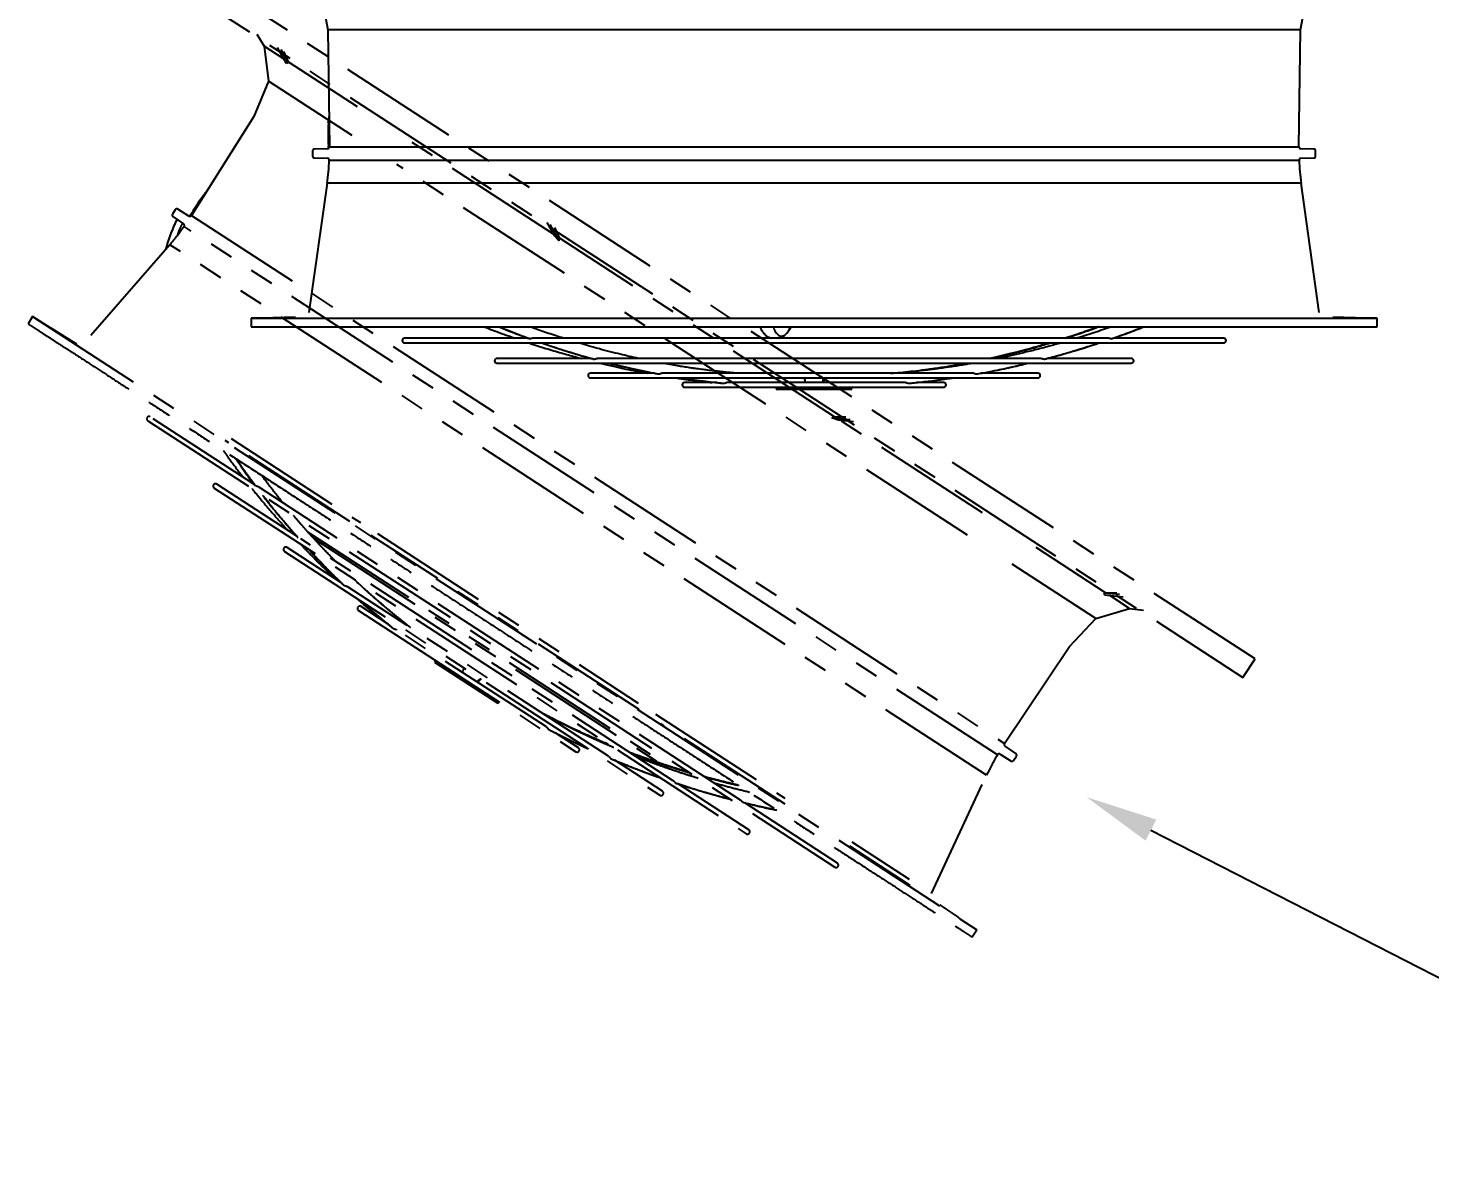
# Model space of a CAD drawing. Header units: inches. Extents: x 547 to 857, y -251 to -55.
# Drawn here: x 642.75 to 671.91, y -151.74 to -128.09 of the extents above; entities that cross this region are included whole.
import ezdxf
from ezdxf import colors
from ezdxf.entities.mleader import LeaderData, LeaderLine
from ezdxf.math import Vec2, Vec3

# ---------------------------------------------------------------- set-up
doc = ezdxf.new("R2010")
doc.units = ezdxf.units.IN
doc.header["$MEASUREMENT"] = 0
doc.linetypes.add('PHANTOM', pattern=[0.5, 0.25, -0.05, 0.05, -0.05, 0.05, -0.05])
doc.layers.add('Hingeable', color=7, linetype='PHANTOM')

msp = doc.modelspace()

# ---------------------------------------------------------------- linework, layer by layer
at = {"linetype": 'Continuous', "lineweight": 25}
for p, q in [((648.8398, -127.3459), (648.9839, -128.1312)), ((669.2202, -128.1312), (669.3643, -127.3459)), ((648.9839, -128.1312), (649.0178, -130.5619)), ((669.2202, -128.1312), (648.9839, -128.1312)), ((669.1863, -130.5619), (669.2202, -128.1312)), ((648.9933, -130.0589), (649.0003, -130.0316)), ((649.0108, -130.0589), (648.9933, -130.0589)), ((648.9933, -130.0589), (648.9983, -130.0615)), ((649.0003, -130.0316), (648.9983, -130.0615)), ((648.9983, -130.0615), (649.0109, -130.0655)), ((649.009, -129.9289), (649.0003, -130.0316)), ((649.0003, -130.0316), (649.01, -130.0023)), ((648.669, -130.646), (648.669, -130.7533)), ((648.9791, -130.6019), (648.7077, -130.6066)), ((648.9933, -130.5529), (648.9983, -130.5503)), ((649.0177, -130.5529), (648.9933, -130.5529)), ((648.9933, -130.5529), (649.0003, -130.5802)), ((648.9983, -130.5503), (649.0175, -130.5441)), ((649.0003, -130.5802), (648.9983, -130.5503)), ((649.0003, -130.5802), (649.0042, -130.592)), ((649.0003, -130.5802), (649.0014, -130.5945)), ((649.0178, -130.5619), (669.1863, -130.5619)), ((669.4964, -130.6066), (669.225, -130.6019)), ((669.5351, -130.7533), (669.5351, -130.646)), ((648.7077, -130.7927), (648.9754, -130.7973)), ((649.014, -130.8383), (669.1901, -130.8383)), ((669.2287, -130.7973), (669.4964, -130.7927)), ((648.9704, -131.318), (648.5928, -134.0052)), ((669.2337, -131.318), (648.9704, -131.318)), ((669.6113, -134.0052), (669.2337, -131.318)), ((647.8422, -134.118), (647.3894, -134.1259)), ((647.3894, -134.1259), (647.3925, -134.302)), ((647.3894, -134.1259), (670.8146, -134.1259)), ((670.8146, -134.1259), (670.3619, -134.118)), ((670.8116, -134.302), (670.8146, -134.1259)), ((658.5494, -134.4156), (658.5558, -134.406)), ((658.5532, -134.4093), (658.5494, -134.4156)), ((658.5675, -134.3853), (658.5604, -134.3972)), ((658.5731, -134.376), (658.5675, -134.3853)), ((658.576, -134.3778), (658.6266, -134.302)), ((669.2615, -134.3045), (669.2615, -134.302)), ((669.3419, -134.3046), (669.3419, -134.302)), ((669.4216, -134.3045), (669.4216, -134.302)), ((669.4308, -134.302), (669.4308, -134.3045)), ((669.5015, -134.3046), (669.5015, -134.302)), ((669.5842, -134.302), (669.5842, -134.3045)), ((653.1527, -134.5411), (650.5809, -134.5411)), ((650.5809, -134.6395), (667.6232, -134.6395)), ((665.2179, -134.5411), (653.261, -134.5411)), ((667.6232, -134.5411), (665.3275, -134.5411)), ((654.4656, -134.9624), (652.5035, -134.9624)), ((663.8276, -134.9624), (654.5902, -134.9624)), ((665.7006, -134.9624), (663.9511, -134.9624)), ((652.5035, -135.0608), (665.7006, -135.0608)), ((655.7822, -135.27), (654.4475, -135.27)), ((662.422, -135.27), (655.9334, -135.27)), ((663.7566, -135.27), (662.5753, -135.27)), ((654.4475, -135.3684), (663.7566, -135.3684)), ((657.0764, -135.4629), (656.4063, -135.4629)), ((656.4063, -135.5614), (661.7978, -135.5614)), ((661.0056, -135.4629), (657.2869, -135.4629)), ((658.3146, -135.5618), (658.3146, -135.6012)), ((658.3146, -135.5618), (659.8894, -135.5618)), ((658.3146, -135.6012), (659.8894, -135.6012)), ((659.8894, -135.6012), (659.8894, -135.5618)), ((661.7978, -135.4629), (661.2372, -135.4629))]:
    msp.add_line(p, q, dxfattribs=at)
for centre, radius, start, end in [((652.8835, -130.3059), 3.8929, 176.39995, 183.60005), ((648.7083, -130.646), 0.0394, 91, 180), ((648.9784, -130.5625), 0.0394, 271, 0.79863), ((669.2257, -130.5625), 0.0394, 179.20137, 269), ((669.4957, -130.646), 0.0394, 0, 89), ((648.7083, -130.7533), 0.0394, 180, 269), ((644.0971, -130.6331), 4.9213, 352, 357.61022), ((648.9747, -130.8367), 0.0394, 357.61022, 89), ((669.2294, -130.8367), 0.0394, 91, 182.38978), ((674.107, -130.6331), 4.9213, 182.38978, 188), ((669.4957, -130.7533), 0.0394, 271, 0), ((650.5809, -134.5903), 0.0492, 90, 270), ((667.6232, -134.5903), 0.0492, 270, 90), ((652.5035, -135.0116), 0.0492, 90, 270), ((665.7006, -135.0116), 0.0492, 270, 90), ((654.4475, -135.3192), 0.0492, 90, 270), ((663.7566, -135.3192), 0.0492, 270, 90), ((656.4063, -135.5121), 0.0492, 90, 270), ((661.7978, -135.5121), 0.0492, 270, 90)]:
    msp.add_arc(centre, radius, start, end, dxfattribs=at)
for points, knots in [([(648.3146, -134.1097), (648.3111, -134.1098), (648.3041, -134.1099), (648.2501, -134.1109), (648.173, -134.1122), (648.0805, -134.1139), (647.9872, -134.1155), (647.9083, -134.1168), (647.853, -134.1178), (647.8458, -134.1179), (647.8422, -134.118)], [0, 0, 0, 0, 0.1247936, 0.2486431, 0.3721439, 0.4969371, 0.6227234, 0.7484945, 0.8742541, 1, 1, 1, 1]), ([(670.3619, -134.118), (670.3583, -134.1179), (670.3511, -134.1178), (670.2958, -134.1168), (670.2169, -134.1155), (670.1235, -134.1139), (670.0312, -134.1122), (669.9541, -134.1109), (669.9, -134.1099), (669.893, -134.1098), (669.8894, -134.1097)], [0, 0, 0, 0, 0.1257622, 0.2515333, 0.3773205, 0.5031129, 0.6277714, 0.7512091, 0.875094, 1, 1, 1, 1]), ([(647.3925, -134.302), (647.3973, -134.302), (647.407, -134.302), (647.485, -134.302), (647.6091, -134.302), (647.7835, -134.302), (648.006, -134.302), (648.2761, -134.302), (648.5926, -134.302), (648.9541, -134.302), (649.359, -134.302), (649.8056, -134.302), (650.2921, -134.302), (650.8162, -134.302), (651.3759, -134.302), (651.9686, -134.302), (652.5919, -134.302), (653.2431, -134.302), (653.9194, -134.302), (654.6178, -134.302), (655.3354, -134.302), (656.0692, -134.302), (656.816, -134.302), (657.5726, -134.302), (658.3357, -134.302), (659.102, -134.302), (659.8684, -134.302), (660.6315, -134.302), (661.3881, -134.302), (662.1349, -134.302), (662.8686, -134.302), (663.5863, -134.302), (664.2847, -134.302), (664.961, -134.302), (665.6122, -134.302), (666.2354, -134.302), (666.8282, -134.302), (667.3878, -134.302), (667.912, -134.302), (668.3985, -134.302), (668.8451, -134.302), (669.25, -134.302), (669.6115, -134.302), (669.928, -134.302), (670.1981, -134.302), (670.4206, -134.302), (670.5949, -134.302), (670.7191, -134.302), (670.7971, -134.302), (670.8067, -134.302), (670.8116, -134.302)], [0, 0, 0, 0, 0.0208333, 0.0416667, 0.0625, 0.0833333, 0.1041667, 0.125, 0.1458333, 0.1666667, 0.1875, 0.2083334, 0.2291667, 0.25, 0.2708334, 0.2916666, 0.3125, 0.3333333, 0.3541667, 0.375, 0.3958333, 0.4166666, 0.4375001, 0.4583333, 0.4791667, 0.5, 0.5208333, 0.5416667, 0.5625, 0.5833334, 0.6041667, 0.625, 0.6458334, 0.6666667, 0.6875, 0.7083334, 0.7291667, 0.75, 0.7708333, 0.7916667, 0.8125, 0.8333333, 0.8541667, 0.875, 0.8958333, 0.9166667, 0.9375, 0.9583333, 0.9791667, 1, 1, 1, 1]), ([(652.2357, -134.302), (652.2904, -134.3236), (652.4773, -134.3974), (652.6929, -134.4767), (652.8542, -134.5316), (652.8821, -134.5411)], [0, 0, 0, 0, 0.2551692, 0.8714274, 1, 1, 1, 1]), ([(652.5386, -134.302), (652.6025, -134.3283), (652.7943, -134.4073), (653.0058, -134.4882), (653.1537, -134.5406), (653.1723, -134.5472)], [0, 0, 0, 0, 0.3037805, 0.9120454, 1, 1, 1, 1]), ([(652.5486, -134.302), (652.58, -134.3151), (652.7042, -134.3669), (652.9192, -134.4503), (653.1032, -134.5184), (653.1936, -134.5519)], [0, 0, 0, 0, 0.14679443, 0.58056216, 1, 1, 1, 1]), ([(653.8817, -134.5411), (653.8583, -134.5337), (653.7292, -134.4932), (653.4976, -134.4146), (653.2902, -134.3392), (653.1875, -134.302)], [0, 0, 0, 0, 0.1009147, 0.5551046, 1, 1, 1, 1]), ([(657.9712, -134.302), (657.9757, -134.3118), (657.9853, -134.3328), (658.0017, -134.3631), (658.0202, -134.3933), (658.041, -134.4222), (658.0646, -134.4508), (658.1015, -134.4868), (658.1507, -134.5235), (658.1922, -134.5356), (658.2108, -134.5411)], [0, 0, 0, 0, 0.0905703, 0.1931152, 0.2979929, 0.4051653, 0.5146455, 0.6528278, 0.8439889, 1, 1, 1, 1]), ([(658.2495, -134.302), (658.253, -134.3119), (658.2721, -134.3649), (658.3127, -134.4336), (658.3709, -134.4896), (658.4253, -134.5088), (658.4592, -134.4921), (658.473, -134.4853)], [0, 0, 0, 0, 0.0569108, 0.3038332, 0.5601303, 0.8215446, 1, 1, 1, 1]), ([(658.473, -134.4853), (658.4794, -134.4834), (658.5056, -134.4757), (658.5306, -134.4415), (658.5494, -134.4156)], [0, 0, 0, 0, 0.2444724, 1, 1, 1, 1]), ([(658.5008, -134.4692), (658.5046, -134.4664), (658.53, -134.4481), (658.552, -134.4152), (658.5708, -134.3873)], [0, 0, 0, 0, 0.1518701, 1, 1, 1, 1]), ([(658.5909, -134.302), (658.5915, -134.3211), (658.5922, -134.3484), (658.5775, -134.3696), (658.5731, -134.376)], [0, 0, 0, 0, 0.6998275, 1, 1, 1, 1]), ([(665.0168, -134.302), (665.0101, -134.3045), (664.8867, -134.3516), (664.6557, -134.4309), (664.4314, -134.5078), (664.3241, -134.5411), (664.324, -134.5411)], [0, 0, 0, 0, 0.02917, 0.5376936, 0.9996799, 1, 1, 1, 1]), ([(664.3286, -134.5411), (664.3812, -134.5245), (664.5705, -134.4649), (664.8024, -134.3854), (664.9809, -134.3182), (665.024, -134.302)], [0, 0, 0, 0, 0.22608012, 0.81324801, 1, 1, 1, 1]), ([(665.2938, -134.302), (665.1773, -134.3422), (664.946, -134.4222), (664.7038, -134.5006), (664.578, -134.5381), (664.5679, -134.5411)], [0, 0, 0, 0, 0.48265126, 0.95842975, 1, 1, 1, 1]), ([(665.2848, -134.5519), (665.4059, -134.5092), (665.6318, -134.4295), (665.8563, -134.3424), (665.9605, -134.302)], [0, 0, 0, 0, 0.5359077, 1, 1, 1, 1]), ([(665.3045, -134.5478), (665.4441, -134.4987), (665.6659, -134.4207), (665.886, -134.3341), (665.9676, -134.302)], [0, 0, 0, 0, 0.6294566, 1, 1, 1, 1]), ([(653.1697, -134.6395), (653.1709, -134.6399), (653.2879, -134.68), (653.5123, -134.7499), (653.8336, -134.8464), (654.0788, -134.9159), (654.2173, -134.9519), (654.2574, -134.9624)], [0, 0, 0, 0, 0.0033163, 0.3252534, 0.6200059, 0.8899545, 1, 1, 1, 1]), ([(653.1936, -134.5519), (653.1877, -134.5516), (653.1787, -134.5511), (653.1739, -134.5483), (653.1723, -134.5473)], [0, 0, 0, 0, 0.6572272, 1, 1, 1, 1]), ([(653.2623, -134.5412), (653.2617, -134.5412), (653.2572, -134.5409), (653.2476, -134.5422), (653.2318, -134.5458), (653.2128, -134.5506), (653.2004, -134.5515), (653.1936, -134.5519)], [0, 0, 0, 0, 0.02775, 0.2009137, 0.3724469, 0.6544216, 1, 1, 1, 1]), ([(653.432, -134.6395), (653.4451, -134.6442), (653.5659, -134.6873), (653.7826, -134.7578), (654.0725, -134.8486), (654.3074, -134.9179), (654.4469, -134.9563), (654.4999, -134.9708)], [0, 0, 0, 0, 0.0373277, 0.3415904, 0.6100747, 0.8518795, 1, 1, 1, 1]), ([(653.4439, -134.6395), (653.509, -134.6623), (653.6952, -134.7277), (653.9711, -134.8151), (654.265, -134.9038), (654.4373, -134.9519), (654.5204, -134.9751)], [0, 0, 0, 0, 0.1823606, 0.5219938, 0.7693971, 1, 1, 1, 1]), ([(655.4507, -134.9624), (655.3853, -134.9482), (655.2572, -134.9203), (655.0608, -134.8738), (654.8549, -134.8227), (654.6292, -134.7633), (654.4083, -134.7022), (654.2625, -134.6585), (654.1989, -134.6395)], [0, 0, 0, 0, 0.1559953, 0.3057262, 0.4694356, 0.6487841, 0.8468714, 1, 1, 1, 1]), ([(658.3788, -134.5411), (658.3914, -134.5372), (658.4259, -134.5266), (658.4561, -134.5033), (658.4753, -134.4886)], [0, 0, 0, 0, 0.3635829, 1, 1, 1, 1]), ([(664.006, -134.6395), (663.9321, -134.6615), (663.7815, -134.7061), (663.5611, -134.7669), (663.3333, -134.8267), (663.11, -134.8819), (662.9129, -134.9279), (662.7971, -134.953), (662.7538, -134.9624)], [0, 0, 0, 0, 0.17790142, 0.36237281, 0.52920155, 0.72385137, 0.89658553, 1, 1, 1, 1]), ([(662.7548, -134.9624), (662.7896, -134.9551), (662.9163, -134.9285), (663.1417, -134.8755), (663.4392, -134.8013), (663.7317, -134.7227), (663.9249, -134.6653), (664.0116, -134.6395)], [0, 0, 0, 0, 0.0826391, 0.3009, 0.5364815, 0.79198, 1, 1, 1, 1]), ([(664.2357, -134.6395), (664.1534, -134.6629), (663.9739, -134.7138), (663.7048, -134.7839), (663.4354, -134.8501), (663.1874, -134.9069), (663.02, -134.9435), (662.9351, -134.9607), (662.9265, -134.9624)], [0, 0, 0, 0, 0.1894129, 0.413164, 0.6178386, 0.8064082, 0.9804163, 1, 1, 1, 1]), ([(663.8965, -134.9751), (664.0082, -134.9451), (664.242, -134.8824), (664.578, -134.783), (664.8422, -134.7009), (664.9846, -134.653), (665.0246, -134.6395)], [0, 0, 0, 0, 0.2960221, 0.6190564, 0.8929449, 1, 1, 1, 1]), ([(663.9154, -134.9712), (663.9201, -134.97), (664.0188, -134.9448), (664.2198, -134.8891), (664.5395, -134.7967), (664.813, -134.713), (664.9834, -134.6556), (665.031, -134.6395)], [0, 0, 0, 0, 0.012489, 0.2638136, 0.5389367, 0.8710184, 1, 1, 1, 1]), ([(665.2848, -134.5519), (665.2788, -134.5515), (665.2674, -134.5508), (665.2491, -134.5461), (665.2329, -134.5424), (665.2208, -134.5406), (665.2151, -134.5414), (665.2131, -134.5417)], [0, 0, 0, 0, 0.3034773, 0.566962, 0.7484022, 0.9157715, 1, 1, 1, 1]), ([(665.3044, -134.5475), (665.3033, -134.5483), (665.2994, -134.551), (665.2909, -134.5515), (665.2848, -134.5519)], [0, 0, 0, 0, 0.2791152, 1, 1, 1, 1]), ([(654.4998, -134.9711), (654.4999, -134.9712), (654.5029, -134.9735), (654.5112, -134.9749), (654.5191, -134.9751), (654.5204, -134.9751)], [0, 0, 0, 0, 0.0124025, 0.8343247, 1, 1, 1, 1]), ([(654.5204, -134.9751), (654.5267, -134.9747), (654.5385, -134.9739), (654.557, -134.9689), (654.5725, -134.9646), (654.5828, -134.9627), (654.5901, -134.9622), (654.5931, -134.9627), (654.5948, -134.963)], [0, 0, 0, 0, 0.292607, 0.5470097, 0.7222793, 0.8555869, 0.9202686, 1, 1, 1, 1]), ([(663.8228, -134.9631), (663.8241, -134.9628), (663.8258, -134.9624), (663.8315, -134.9624), (663.8401, -134.9634), (663.8547, -134.967), (663.873, -134.9723), (663.8873, -134.9749), (663.8951, -134.9751), (663.8965, -134.9751)], [0, 0, 0, 0, 0.0626154, 0.080825, 0.2284319, 0.3747427, 0.6034082, 0.9334816, 1, 1, 1, 1]), ([(663.8965, -134.9751), (663.9022, -134.9748), (663.9101, -134.9743), (663.9142, -134.9716), (663.9153, -134.9708)], [0, 0, 0, 0, 0.7202603, 1, 1, 1, 1]), ([(654.6459, -135.0608), (654.6649, -135.0655), (654.7669, -135.0907), (654.946, -135.1312), (655.1774, -135.1814), (655.4042, -135.2276), (655.5544, -135.2554), (655.6332, -135.27)], [0, 0, 0, 0, 0.0577954, 0.3112715, 0.5451845, 0.7611209, 1, 1, 1, 1]), ([(654.8414, -135.0608), (654.9048, -135.0767), (655.0411, -135.111), (655.2426, -135.1576), (655.4384, -135.2006), (655.6122, -135.2366), (655.7449, -135.2629), (655.8199, -135.2769), (655.8438, -135.2813)], [0, 0, 0, 0, 0.1903686, 0.4093739, 0.6037593, 0.7761169, 0.9288109, 1, 1, 1, 1]), ([(654.8454, -135.0608), (654.847, -135.0612), (654.9346, -135.0842), (655.1031, -135.1243), (655.3585, -135.183), (655.6096, -135.2363), (655.7802, -135.269), (655.8621, -135.2847)], [0, 0, 0, 0, 0.0047443, 0.2597377, 0.4981117, 0.7590951, 1, 1, 1, 1]), ([(655.8439, -135.2809), (655.8464, -135.2821), (655.8513, -135.2844), (655.8586, -135.2846), (655.8621, -135.2847)], [0, 0, 0, 0, 0.5217556, 1, 1, 1, 1]), ([(655.8621, -135.2847), (655.8684, -135.2843), (655.8802, -135.2834), (655.8985, -135.278), (655.9139, -135.2732), (655.9251, -135.2706), (655.9329, -135.2697), (655.9361, -135.2703), (655.9375, -135.2706)], [0, 0, 0, 0, 0.2854407, 0.5338095, 0.7052372, 0.8376962, 0.9321115, 1, 1, 1, 1]), ([(657.4913, -135.27), (657.4359, -135.2652), (657.3042, -135.2537), (657.1003, -135.2324), (656.8856, -135.2072), (656.6892, -135.1816), (656.5266, -135.1584), (656.386, -135.137), (656.2528, -135.1157), (656.1021, -135.0904), (655.9956, -135.071), (655.9395, -135.0608)], [0, 0, 0, 0, 0.106827, 0.2538652, 0.393264, 0.5213065, 0.6332717, 0.7078537, 0.7934049, 0.8912396, 1, 1, 1, 1]), ([(657.5094, -135.27), (657.474, -135.2671), (657.3714, -135.2588), (657.1944, -135.2413), (656.9698, -135.2168), (656.72, -135.1854), (656.4651, -135.1495), (656.2932, -135.1217), (656.2136, -135.1089)], [0, 0, 0, 0, 0.0816516, 0.2369362, 0.4093109, 0.6011102, 0.8152531, 1, 1, 1, 1]), ([(660.6947, -135.27), (660.7301, -135.2671), (660.8326, -135.2588), (661.0097, -135.2413), (661.2343, -135.2168), (661.4841, -135.1855), (661.7395, -135.1493), (661.9997, -135.1077), (662.1708, -135.0789), (662.2615, -135.0614), (662.2648, -135.0608)], [0, 0, 0, 0, 0.0673434, 0.1954166, 0.3375852, 0.4957744, 0.6723918, 0.8258233, 0.9936812, 1, 1, 1, 1]), ([(662.4087, -135.0608), (662.3694, -135.0679), (662.2403, -135.091), (662.0285, -135.1244), (661.7612, -135.1634), (661.4987, -135.1974), (661.2422, -135.2268), (661.0119, -135.2496), (660.858, -135.2635), (660.7804, -135.2694), (660.7717, -135.27)], [0, 0, 0, 0, 0.0722352, 0.2376766, 0.3887453, 0.5628004, 0.7185449, 0.858352, 0.9841316, 1, 1, 1, 1]), ([(662.4123, -135.0608), (662.3491, -135.0719), (662.2123, -135.0959), (662.0089, -135.1279), (661.8085, -135.1573), (661.6272, -135.1818), (661.4628, -135.2024), (661.3135, -135.2197), (661.1474, -135.2376), (660.9745, -135.2546), (660.8468, -135.2653), (660.7904, -135.27)], [0, 0, 0, 0, 0.1173272, 0.2537855, 0.3769388, 0.488294, 0.589206, 0.680874, 0.7643265, 0.89598, 1, 1, 1, 1]), ([(662.4198, -135.2703), (662.4206, -135.2702), (662.4244, -135.2697), (662.4331, -135.2711), (662.4464, -135.2745), (662.4635, -135.2801), (662.4795, -135.2841), (662.489, -135.2846), (662.4925, -135.2847)], [0, 0, 0, 0, 0.038343, 0.1789577, 0.3183945, 0.5249472, 0.8280535, 1, 1, 1, 1]), ([(662.4925, -135.2847), (662.6027, -135.2644), (662.835, -135.2216), (663.1714, -135.1503), (663.4152, -135.0957), (663.5371, -135.0652), (663.5547, -135.0608)], [0, 0, 0, 0, 0.3104915, 0.6542957, 0.9499074, 1, 1, 1, 1]), ([(662.4925, -135.2847), (662.4983, -135.2845), (662.5056, -135.2841), (662.5094, -135.2814), (662.5102, -135.2809)], [0, 0, 0, 0, 0.7937388, 1, 1, 1, 1]), ([(662.5264, -135.2783), (662.5281, -135.278), (662.6219, -135.2618), (662.78, -135.2311), (663.0056, -135.1858), (663.2135, -135.1411), (663.3993, -135.0993), (663.5157, -135.0711), (663.5579, -135.0608)], [0, 0, 0, 0, 0.004831, 0.2716588, 0.4588827, 0.6602288, 0.8767876, 1, 1, 1, 1]), ([(656.2282, -135.3684), (656.2672, -135.3743), (656.367, -135.3891), (656.522, -135.41), (656.6882, -135.431), (656.8363, -135.4484), (656.9294, -135.4583), (656.9722, -135.4629)], [0, 0, 0, 0, 0.1574629, 0.4029133, 0.6253461, 0.8273997, 1, 1, 1, 1]), ([(656.3531, -135.3684), (656.3956, -135.3752), (656.5191, -135.3948), (656.7289, -135.4236), (656.9734, -135.4544), (657.1368, -135.4716), (657.214, -135.4798)], [0, 0, 0, 0, 0.148459, 0.4313257, 0.7313798, 1, 1, 1, 1]), ([(656.3585, -135.3684), (656.3983, -135.3749), (656.5783, -135.4041), (656.8579, -135.4408), (657.0979, -135.4655), (657.1972, -135.4757)], [0, 0, 0, 0, 0.1425303, 0.645365, 1, 1, 1, 1]), ([(657.214, -135.4798), (657.2203, -135.4793), (657.2321, -135.4784), (657.2502, -135.4726), (657.2656, -135.4672), (657.2775, -135.4639), (657.2856, -135.4625), (657.2886, -135.4631), (657.2893, -135.4633)], [0, 0, 0, 0, 0.28347557, 0.53094151, 0.70246405, 0.83507072, 0.96055143, 1, 1, 1, 1]), ([(658.7235, -135.5614), (658.7381, -135.5615), (658.7736, -135.5617), (658.8091, -135.5618), (658.83, -135.5618)], [0, 0, 0, 0, 0.4110875, 1, 1, 1, 1]), ([(658.9136, -135.4629), (658.9145, -135.452), (658.9165, -135.4279), (658.9095, -135.394), (658.8991, -135.376), (658.8947, -135.3684)], [0, 0, 0, 0, 0.3232509, 0.7134492, 1, 1, 1, 1]), ([(659.2905, -135.4629), (659.2896, -135.452), (659.2876, -135.4279), (659.2945, -135.394), (659.305, -135.376), (659.3094, -135.3684)], [0, 0, 0, 0, 0.3232497, 0.7134487, 1, 1, 1, 1]), ([(659.3252, -135.3684), (659.3225, -135.3725), (659.3133, -135.3861), (659.3063, -135.4173), (659.3032, -135.4465), (659.3063, -135.461), (659.3067, -135.4629)], [0, 0, 0, 0, 0.16533729, 0.55364192, 0.94181843, 1, 1, 1, 1]), ([(659.3867, -135.5618), (659.4051, -135.5618), (659.4439, -135.5617), (659.483, -135.5615), (659.5033, -135.5614), (659.5034, -135.5614)], [0, 0, 0, 0, 0.4736372, 0.9975737, 1, 1, 1, 1]), ([(661.0009, -135.4635), (661.0011, -135.4634), (661.0023, -135.4629), (661.0072, -135.4629), (661.0153, -135.4638), (661.0278, -135.4674), (661.0435, -135.4729), (661.0612, -135.4786), (661.0723, -135.4794), (661.0778, -135.4798)], [0, 0, 0, 0, 0.0165709, 0.0751265, 0.1995839, 0.3231784, 0.4968868, 0.7489432, 1, 1, 1, 1]), ([(661.0778, -135.4798), (661.1458, -135.473), (661.2883, -135.4586), (661.5129, -135.4327), (661.7397, -135.4033), (661.8985, -135.3814), (661.9752, -135.3695), (661.9817, -135.3684)], [0, 0, 0, 0, 0.2252491, 0.4725727, 0.7448135, 0.9783224, 1, 1, 1, 1]), ([(661.094, -135.4766), (661.1371, -135.4725), (661.226, -135.4639), (661.3649, -135.4486), (661.5159, -135.431), (661.6821, -135.41), (661.8371, -135.3891), (661.9369, -135.3743), (661.9758, -135.3684)], [0, 0, 0, 0, 0.14654768, 0.30178075, 0.47228808, 0.65999293, 0.86712149, 1, 1, 1, 1])]:
    msp.add_open_spline(points, degree=3, knots=knots, dxfattribs=at)
at = {"layer": 'Hingeable', "linetype": 'PHANTOM', "ltscale": 10}
for p, q in [((668.2739, -141.2092), (645.5074, -126.4244)), ((645.2562, -126.8111), (668.0228, -141.5959)), ((647.5097, -128.2185), (647.6586, -128.4675)), ((647.6586, -128.4675), (647.7509, -129.1935)), ((648.0735, -128.737), (647.6586, -128.4675)), ((648.1266, -128.8298), (647.9349, -128.4946)), ((648.005, -128.5401), (648.1617, -128.8143)), ((648.0611, -128.5766), (648.1615, -128.7941)), ((648.1617, -128.8143), (648.1266, -128.8298)), ((649.605, -129.7315), (648.1615, -128.7941)), ((648.1617, -128.8143), (648.1615, -128.7941)), ((647.7509, -129.1935), (647.444, -129.9307)), ((649.49, -130.3229), (647.7509, -129.1935)), ((647.444, -129.9307), (646.1486, -131.9877)), ((653.6769, -132.3759), (650.7193, -130.4552)), ((662.2936, -138.6377), (650.4215, -130.9279)), ((646.4859, -131.452), (646.4228, -131.5334)), ((646.4167, -131.562), (646.402, -131.5525)), ((646.4048, -131.5574), (646.4132, -131.5676)), ((645.8103, -131.8682), (645.7518, -131.9582)), ((645.7628, -132.0123), (645.9848, -132.162)), ((646.0944, -132.0001), (645.8642, -131.8563)), ((646.124, -131.9936), (646.1171, -132.0061)), ((646.124, -131.9936), (646.1208, -132.0056)), ((646.133, -131.9668), (646.124, -131.9936)), ((646.124, -131.9936), (646.1386, -131.9674)), ((646.1534, -131.9801), (646.133, -131.9668)), ((646.133, -131.9668), (646.1386, -131.9674)), ((646.1386, -131.9674), (646.1581, -131.9727)), ((646.1486, -131.9877), (663.0633, -142.9723)), ((662.9159, -143.2061), (645.9949, -132.2175)), ((653.5384, -132.1336), (653.6951, -132.4077)), ((653.8001, -132.5142), (653.6084, -132.179)), ((653.8001, -132.5142), (653.6951, -132.4077)), ((653.698, -132.2372), (653.7993, -132.4553)), ((645.6971, -132.596), (643.9168, -134.644)), ((662.6912, -143.6322), (645.6971, -132.596)), ((659.5243, -136.1732), (653.7993, -132.4553)), ((653.8001, -132.5142), (653.7993, -132.4553)), ((642.8419, -134.0898), (642.7485, -134.2392)), ((643.2259, -134.3298), (642.8419, -134.0898)), ((642.8419, -134.0898), (662.4879, -146.8481)), ((643.6266, -134.5802), (643.6267, -134.5801)), ((643.765, -134.6667), (643.6266, -134.5802)), ((647.4492, -137.5769), (645.2923, -136.1762)), ((659.4702, -136.1964), (659.5243, -136.1732)), ((659.4702, -136.1964), (659.8544, -136.2352)), ((659.6102, -136.249), (659.4702, -136.1964)), ((659.5243, -136.1732), (659.7648, -136.177)), ((645.2387, -136.2588), (659.5316, -145.5407)), ((659.9244, -136.2807), (659.6102, -136.249)), ((662.6043, -138.1734), (659.6467, -136.2527)), ((649.4404, -138.3523), (646.8512, -136.6709)), ((646.9718, -136.6279), (649.6614, -138.3746)), ((648.3208, -138.6453), (646.6753, -137.5767)), ((657.568, -144.1481), (647.54, -137.6359)), ((646.6217, -137.6592), (657.6897, -144.8469)), ((656.1725, -143.7443), (648.4254, -138.7132)), ((648.5651, -138.565), (656.0714, -143.4396)), ((648.697, -138.7103), (655.8854, -143.3785)), ((655.4642, -142.2642), (649.8863, -138.6418)), ((650.018, -138.6062), (655.4432, -142.1293)), ((648.0845, -138.976), (655.8917, -144.0461)), ((649.2575, -139.6204), (648.1381, -138.8935)), ((665.1621, -139.8344), (663.7186, -138.897)), ((664.9642, -140.372), (663.2236, -139.2417)), ((654.8261, -143.2367), (649.3843, -139.7028)), ((665.1436, -139.8424), (665.1621, -139.8344)), ((665.1437, -139.8808), (665.1436, -139.8424)), ((665.4578, -139.8741), (665.1436, -139.8424)), ((665.1437, -139.8808), (665.5278, -139.9196)), ((665.1621, -139.8344), (665.4016, -139.8376)), ((665.665, -140.161), (665.2501, -139.8916)), ((649.6222, -140.2046), (654.1439, -143.1411)), ((650.2378, -140.4871), (649.6758, -140.1221)), ((664.9642, -140.372), (665.665, -140.161)), ((665.665, -140.161), (665.9531, -140.1958)), ((664.4156, -140.9521), (664.9642, -140.372)), ((653.5332, -142.6271), (650.4144, -140.6017)), ((663.0633, -142.9723), (664.4156, -140.9521)), ((651.2225, -141.2444), (651.201, -141.2774)), ((651.201, -141.2774), (652.5218, -142.1351)), ((651.2225, -141.2444), (652.5432, -142.1021)), ((668.0228, -141.5959), (668.2739, -141.2092)), ((652.5218, -142.1351), (652.5432, -142.1021)), ((655.7998, -142.3609), (658.4895, -144.1076)), ((658.4993, -144.2352), (655.91, -142.5537)), ((654.1975, -143.0585), (653.7273, -142.7532)), ((662.9707, -143.1928), (663.1978, -143.3347)), ((663.2991, -143.1786), (663.074, -143.0268)), ((655.9453, -143.9636), (654.9547, -143.3202)), ((663.2516, -143.3227), (663.3101, -143.2327)), ((661.5444, -146.0915), (662.6912, -143.6322)), ((657.7433, -144.7644), (656.2761, -143.8115)), ((659.5852, -145.4582), (657.6599, -144.2078)), ((661.1024, -145.9257), (659.8435, -145.1082)), ((659.8857, -145.0143), (661.0818, -145.7911)), ((662.4879, -146.8481), (662.1125, -146.5949)), ((662.3894, -146.9942), (662.4879, -146.8481))]:
    msp.add_line(p, q, dxfattribs=at)
for centre, radius, start, end in [((649.528, -133.8771), 3.8904, 143.39765, 150.60235), ((649.1208, -133.653), 3.6385, 154.17725, 164.744), ((645.7848, -131.9797), 0.0394, 147, 236), ((645.8433, -131.8896), 0.0394, 58, 147), ((646.1153, -131.9667), 0.0394, 238, 327.79863), ((641.9829, -129.3674), 4.9213, 319, 324.61022), ((645.9628, -132.1947), 0.0394, 324.61022, 56), ((645.2655, -136.2175), 0.0492, 57, 237), ((646.6485, -137.618), 0.0492, 57, 237), ((648.1113, -138.9348), 0.0492, 57, 237), ((649.649, -140.1634), 0.0492, 57, 237), ((654.1707, -143.0998), 0.0492, 237, 57), ((662.9498, -143.2262), 0.0394, 58, 149.38978), ((663.096, -142.9942), 0.0394, 146.20137, 236), ((663.2771, -143.2113), 0.0394, 327, 56), ((667.1514, -145.712), 4.9213, 149.38978, 155), ((663.2186, -143.3013), 0.0394, 238, 327), ((655.9185, -144.0048), 0.0492, 237, 57), ((657.7165, -144.8056), 0.0492, 237, 57), ((659.5584, -145.4994), 0.0492, 237, 57)]:
    msp.add_arc(centre, radius, start, end, dxfattribs=at)
for points, knots in [([(645.9615, -132.1463), (645.9453, -132.1778), (645.9026, -132.261), (645.8706, -132.3471), (645.8507, -132.4007)], [0, 0, 0, 0, 0.37848084, 1, 1, 1, 1]), ([(642.7486, -134.2392), (642.7526, -134.2418), (642.7607, -134.2471), (642.8261, -134.2896), (642.9302, -134.3572), (643.0764, -134.4521), (643.2631, -134.5733), (643.4896, -134.7204), (643.755, -134.8928), (644.0582, -135.0897), (644.3978, -135.3102), (644.7723, -135.5534), (645.1803, -135.8184), (645.6199, -136.1039), (646.0893, -136.4087), (646.5864, -136.7315), (647.1091, -137.071), (647.6553, -137.4256), (648.2224, -137.794), (648.8082, -138.1744), (649.4101, -138.5652), (650.0255, -138.9649), (650.6517, -139.3716), (651.2862, -139.7836), (651.9262, -140.1992), (652.569, -140.6166), (653.2117, -141.034), (653.8517, -141.4497), (654.4862, -141.8617), (655.1125, -142.2684), (655.7279, -142.6681), (656.3298, -143.0589), (656.9156, -143.4393), (657.4827, -143.8077), (658.0288, -144.1623), (658.5516, -144.5018), (659.0487, -144.8246), (659.518, -145.1294), (659.9577, -145.4149), (660.3656, -145.6798), (660.7402, -145.9231), (661.0798, -146.1436), (661.383, -146.3405), (661.6484, -146.5129), (661.8749, -146.66), (662.0615, -146.7812), (662.2077, -146.8761), (662.3119, -146.9437), (662.3773, -146.9862), (662.3854, -146.9915), (662.3894, -146.9941)], [0, 0, 0, 0, 0.02083334, 0.04166665, 0.06249997, 0.08333332, 0.10416663, 0.12499998, 0.1458333, 0.16666669, 0.18749998, 0.20833335, 0.22916666, 0.24999995, 0.27083329, 0.29166665, 0.31250002, 0.33333331, 0.35416667, 0.37499999, 0.39583334, 0.41666668, 0.4375, 0.45833334, 0.47916665, 0.5, 0.52083334, 0.54166666, 0.5625, 0.58333334, 0.60416666, 0.62500002, 0.64583334, 0.66666668, 0.6875, 0.70833335, 0.72916668, 0.75000002, 0.77083336, 0.79166666, 0.81250002, 0.83333333, 0.8541667, 0.87500003, 0.89583337, 0.91666668, 0.93750003, 0.95833334, 0.97916666, 1, 1, 1, 1]), ([(643.6266, -134.5802), (643.6236, -134.5783), (643.6176, -134.5746), (643.5718, -134.546), (643.5064, -134.5051), (643.428, -134.4561), (643.3488, -134.4066), (643.2819, -134.3648), (643.235, -134.3355), (643.2289, -134.3317), (643.2259, -134.3298)], [0, 0, 0, 0, 0.124793, 0.2486412, 0.372144, 0.4969405, 0.6227237, 0.7484979, 0.8742535, 1, 1, 1, 1]), ([(646.8104, -136.877), (646.8445, -136.9249), (646.961, -137.0886), (647.0987, -137.2725), (647.204, -137.4064), (647.2222, -137.4296)], [0, 0, 0, 0, 0.2551664, 0.8714287, 1, 1, 1, 1]), ([(647.0644, -137.0419), (647.1037, -137.0988), (647.2215, -137.2695), (647.3548, -137.4526), (647.4503, -137.5771), (647.4623, -137.5928)], [0, 0, 0, 0, 0.3037793, 0.9120473, 1, 1, 1, 1]), ([(647.0728, -137.0474), (647.092, -137.0755), (647.168, -137.1866), (647.3029, -137.3736), (647.42, -137.531), (647.4776, -137.6083)], [0, 0, 0, 0, 0.1467956, 0.5805626, 1, 1, 1, 1]), ([(648.2481, -137.5839), (648.2449, -137.5824), (648.2386, -137.5795), (648.1928, -137.5518), (648.1269, -137.5107), (648.0482, -137.4609), (647.9696, -137.4105), (647.9037, -137.3675), (647.8579, -137.337), (647.8524, -137.3323), (647.8496, -137.33)], [0, 0, 0, 0, 0.1225769, 0.2469235, 0.3724523, 0.4979684, 0.6234718, 0.7489704, 0.8744763, 1, 1, 1, 1]), ([(647.4776, -137.6083), (647.4729, -137.6048), (647.4656, -137.5995), (647.4631, -137.5946), (647.4623, -137.5929)], [0, 0, 0, 0, 0.6572403, 1, 1, 1, 1]), ([(647.5411, -137.6367), (647.5406, -137.6364), (647.537, -137.6337), (647.5282, -137.6296), (647.513, -137.624), (647.4944, -137.6177), (647.4836, -137.6117), (647.4776, -137.6083)], [0, 0, 0, 0, 0.0277298, 0.2009505, 0.372449, 0.6544292, 1, 1, 1, 1]), ([(648.0606, -137.974), (648.045, -137.9551), (647.9588, -137.8508), (647.8074, -137.6587), (647.6744, -137.4825), (647.6086, -137.3954)], [0, 0, 0, 0, 0.1009136, 0.5551037, 1, 1, 1, 1]), ([(647.4098, -137.6687), (647.4106, -137.6697), (647.487, -137.7671), (647.6371, -137.9479), (647.854, -138.2039), (648.0218, -138.3956), (648.1183, -138.5013), (648.1462, -138.5319)], [0, 0, 0, 0, 0.0033165, 0.3252528, 0.6200064, 0.8899547, 1, 1, 1, 1]), ([(647.6298, -137.8116), (647.6383, -137.8227), (647.7161, -137.9246), (647.8595, -138.1018), (648.0532, -138.3358), (648.2124, -138.5219), (648.3085, -138.63), (648.345, -138.6711)], [0, 0, 0, 0, 0.0373273, 0.3415886, 0.6100757, 0.8518783, 1, 1, 1, 1]), ([(647.6398, -137.8181), (647.6819, -137.8727), (647.8026, -138.0289), (647.9864, -138.2525), (648.1845, -138.4869), (648.3028, -138.6211), (648.3599, -138.6859)], [0, 0, 0, 0, 0.1823626, 0.5219958, 0.7693976, 1, 1, 1, 1]), ([(649.147, -139.1818), (649.0999, -139.1343), (649.0076, -139.0411), (648.8683, -138.8952), (648.7235, -138.7402), (648.5665, -138.5675), (648.4145, -138.3959), (648.316, -138.2799), (648.273, -138.2293)], [0, 0, 0, 0, 0.1559954, 0.3057264, 0.4694362, 0.6487842, 0.846871, 1, 1, 1, 1]), ([(648.3448, -138.6713), (648.3448, -138.6714), (648.346, -138.675), (648.3522, -138.6807), (648.3588, -138.6851), (648.3599, -138.6859)], [0, 0, 0, 0, 0.01232623, 0.83434404, 1, 1, 1, 1]), ([(648.4185, -138.8261), (648.4318, -138.8403), (648.5036, -138.917), (648.6318, -139.0486), (648.7985, -139.2166), (648.9636, -139.379), (649.0744, -139.4841), (649.1325, -139.5393)], [0, 0, 0, 0, 0.0577951, 0.311271, 0.545185, 0.7611207, 1, 1, 1, 1]), ([(648.5824, -138.9325), (648.6269, -138.9804), (648.7226, -139.0834), (648.8662, -139.2322), (649.0069, -139.3749), (649.1331, -139.4998), (649.2301, -139.5941), (649.2854, -139.6467), (649.303, -139.6634)], [0, 0, 0, 0, 0.1903702, 0.4093733, 0.60376, 0.7761166, 0.9288105, 1, 1, 1, 1]), ([(648.5857, -138.9347), (648.5869, -138.9359), (648.6478, -139.0029), (648.7673, -139.1284), (648.9496, -139.3167), (649.1312, -139.4981), (649.2564, -139.6185), (649.3165, -139.6763)], [0, 0, 0, 0, 0.0047446, 0.2597372, 0.4981115, 0.7590947, 1, 1, 1, 1]), ([(649.3033, -139.6631), (649.3048, -139.6655), (649.3076, -139.6701), (649.3136, -139.6743), (649.3165, -139.6763)], [0, 0, 0, 0, 0.5217279, 1, 1, 1, 1]), ([(649.3165, -139.6763), (649.322, -139.6793), (649.3324, -139.685), (649.3507, -139.6904), (649.3662, -139.6948), (649.377, -139.6987), (649.384, -139.7022), (649.3864, -139.7045), (649.3874, -139.7055)], [0, 0, 0, 0, 0.2854424, 0.533813, 0.7052518, 0.8376948, 0.9320884, 1, 1, 1, 1]), ([(650.6909, -140.5513), (650.647, -140.517), (650.5428, -140.4356), (650.3835, -140.3068), (650.2171, -140.1687), (650.0664, -140.0402), (649.9426, -139.9322), (649.8363, -139.8377), (649.7362, -139.7473), (649.6236, -139.6439), (649.5448, -139.5697), (649.5034, -139.5306)], [0, 0, 0, 0, 0.1068263, 0.2538648, 0.3932643, 0.5213065, 0.6332726, 0.7078534, 0.7934049, 0.89124, 1, 1, 1, 1]), ([(649.578, -139.9459), (649.6075, -139.972), (649.6831, -140.0388), (649.8017, -140.1407), (649.9296, -140.2488), (650.0444, -140.3441), (650.117, -140.4031), (650.1505, -140.4303)], [0, 0, 0, 0, 0.1574631, 0.4029149, 0.6253446, 0.8274016, 1, 1, 1, 1]), ([(650.706, -140.5611), (650.6779, -140.5394), (650.5965, -140.4766), (650.4575, -140.3655), (650.2825, -140.2226), (650.0901, -140.0602), (649.8958, -139.8913), (649.7668, -139.7744), (649.7071, -139.7202)], [0, 0, 0, 0, 0.0816504, 0.2369364, 0.4093103, 0.6011103, 0.8152526, 1, 1, 1, 1]), ([(649.6827, -140.0139), (649.7147, -140.0427), (649.8076, -140.1264), (649.9678, -140.2649), (650.1561, -140.4238), (650.2837, -140.5273), (650.344, -140.5761)], [0, 0, 0, 0, 0.1484601, 0.4313266, 0.7313824, 1, 1, 1, 1]), ([(649.6872, -140.0169), (649.7171, -140.0439), (649.8521, -140.1665), (650.0666, -140.3495), (650.2545, -140.5009), (650.3322, -140.5635)], [0, 0, 0, 0, 0.1425299, 0.6453664, 1, 1, 1, 1]), ([(650.344, -140.5761), (650.3496, -140.5792), (650.36, -140.5848), (650.3784, -140.5899), (650.3942, -140.5937), (650.406, -140.5974), (650.4135, -140.6007), (650.4157, -140.6028), (650.4162, -140.6033)], [0, 0, 0, 0, 0.2834704, 0.5309502, 0.7024549, 0.8350485, 0.9605355, 1, 1, 1, 1]), ([(651.7787, -141.4877), (651.7854, -141.479), (651.8002, -141.4599), (651.8128, -141.4276), (651.8138, -141.4069), (651.8142, -141.3981)], [0, 0, 0, 0, 0.3232521, 0.7134587, 1, 1, 1, 1]), ([(651.5656, -141.4667), (651.5778, -141.4748), (651.6074, -141.4943), (651.6372, -141.5137), (651.6547, -141.5251)], [0, 0, 0, 0, 0.411081, 1, 1, 1, 1]), ([(652.0947, -141.6929), (652.0999, -141.6833), (652.1113, -141.662), (652.1357, -141.6373), (652.1542, -141.628), (652.162, -141.624)], [0, 0, 0, 0, 0.3232523, 0.7134587, 1, 1, 1, 1]), ([(652.1753, -141.6326), (652.1708, -141.6345), (652.1557, -141.6409), (652.1328, -141.6633), (652.1143, -141.6861), (652.109, -141.7), (652.1083, -141.7018)], [0, 0, 0, 0, 0.1653533, 0.5536511, 0.941836, 1, 1, 1, 1]), ([(652.1215, -141.8283), (652.137, -141.8383), (652.1696, -141.8594), (652.2023, -141.8804), (652.2196, -141.8914), (652.2197, -141.8915)], [0, 0, 0, 0, 0.4736212, 0.997559, 1, 1, 1, 1]), ([(653.3775, -142.296), (653.4087, -142.3128), (653.4993, -142.3617), (653.6573, -142.4435), (653.859, -142.5452), (654.0856, -142.655), (654.3195, -142.7638), (654.5603, -142.8706), (654.7195, -142.9396), (654.8051, -142.9744), (654.8082, -142.9756)], [0, 0, 0, 0, 0.0673424, 0.1954171, 0.3375851, 0.495775, 0.6723924, 0.8258232, 0.993682, 1, 1, 1, 1]), ([(654.9289, -143.054), (654.8921, -143.0385), (654.7711, -142.9876), (654.5754, -142.9002), (654.3299, -142.7874), (654.0913, -142.673), (653.8602, -142.5579), (653.6546, -142.4516), (653.5179, -142.3794), (653.4497, -142.3421), (653.4421, -142.3379)], [0, 0, 0, 0, 0.07223509, 0.23767531, 0.38874383, 0.56279967, 0.71854473, 0.85835106, 0.98413179, 1, 1, 1, 1]), ([(654.9319, -143.056), (654.8729, -143.0308), (654.7451, -142.9764), (654.557, -142.8925), (654.373, -142.808), (654.2076, -142.7298), (654.0585, -142.6576), (653.9238, -142.5907), (653.7748, -142.5153), (653.6205, -142.4354), (653.5076, -142.3748), (653.4577, -142.348)], [0, 0, 0, 0, 0.1173271, 0.25378626, 0.37693916, 0.48829545, 0.58920648, 0.68087389, 0.76432704, 0.89598023, 1, 1, 1, 1]), ([(653.5288, -142.625), (653.5291, -142.625), (653.5304, -142.6252), (653.5345, -142.6278), (653.5408, -142.6331), (653.5493, -142.6429), (653.5595, -142.656), (653.5712, -142.6704), (653.5801, -142.6772), (653.5845, -142.6805)], [0, 0, 0, 0, 0.0165586, 0.0751018, 0.1995498, 0.3231858, 0.4968887, 0.7489595, 1, 1, 1, 1]), ([(653.5845, -142.6805), (653.6452, -142.7118), (653.7726, -142.7775), (653.975, -142.878), (654.1813, -142.9769), (654.3264, -143.045), (654.3972, -143.0767), (654.4032, -143.0794)], [0, 0, 0, 0, 0.2252479, 0.472574, 0.7448143, 0.9783224, 1, 1, 1, 1]), ([(653.5998, -142.6867), (653.6382, -142.7067), (653.7174, -142.7479), (653.8423, -142.8108), (653.9785, -142.8782), (654.1293, -142.9511), (654.2707, -143.018), (654.3625, -143.0599), (654.3983, -143.0763)], [0, 0, 0, 0, 0.1465486, 0.3017798, 0.4722889, 0.6599932, 0.8671219, 1, 1, 1, 1]), ([(656.4979, -143.5706), (656.424, -143.5488), (656.2734, -143.5042), (656.0554, -143.4352), (655.8318, -143.3613), (655.6145, -143.2859), (655.4242, -143.2172), (655.3134, -143.1751), (655.2719, -143.1594)], [0, 0, 0, 0, 0.1779015, 0.362373, 0.5292017, 0.7238517, 0.8965854, 1, 1, 1, 1]), ([(655.2728, -143.16), (655.3059, -143.1728), (655.4267, -143.2195), (655.6445, -143.2978), (655.9345, -143.3976), (656.2226, -143.491), (656.4159, -143.5481), (656.5027, -143.5737)], [0, 0, 0, 0, 0.0826392, 0.3009001, 0.5364815, 0.7919798, 1, 1, 1, 1]), ([(654.8241, -143.2357), (654.8248, -143.2361), (654.8283, -143.2377), (654.8349, -143.2436), (654.8441, -143.2538), (654.8554, -143.2677), (654.8666, -143.2798), (654.8744, -143.2854), (654.8772, -143.2874)], [0, 0, 0, 0, 0.0383898, 0.1789638, 0.3184359, 0.5249724, 0.8280543, 1, 1, 1, 1]), ([(654.8772, -143.2874), (654.8822, -143.2903), (654.8885, -143.294), (654.8932, -143.2939), (654.8942, -143.2939)], [0, 0, 0, 0, 0.7936907, 1, 1, 1, 1]), ([(654.8772, -143.2874), (654.9807, -143.3304), (655.1989, -143.421), (655.5198, -143.5444), (655.754, -143.6314), (655.8728, -143.6723), (655.89, -143.6782)], [0, 0, 0, 0, 0.3104923, 0.6542951, 0.9499065, 1, 1, 1, 1]), ([(654.9092, -143.3005), (654.9107, -143.3012), (654.9982, -143.3387), (655.1475, -143.399), (655.3614, -143.4839), (655.5602, -143.5597), (655.7387, -143.6258), (655.8517, -143.6655), (655.8927, -143.6799)], [0, 0, 0, 0, 0.004831, 0.2716576, 0.458884, 0.6602286, 0.8767877, 1, 1, 1, 1]), ([(656.6906, -143.6957), (656.6089, -143.6705), (656.4306, -143.6154), (656.1666, -143.5277), (655.9047, -143.4365), (655.6658, -143.349), (655.5055, -143.2886), (655.4249, -143.2567), (655.4168, -143.2535)], [0, 0, 0, 0, 0.1894132, 0.4131643, 0.6178387, 0.8064082, 0.9804172, 1, 1, 1, 1]), ([(657.491, -143.5912), (657.4878, -143.5896), (657.4813, -143.5865), (657.4347, -143.5571), (657.3687, -143.5143), (657.2907, -143.463), (657.2131, -143.4114), (657.1488, -143.3678), (657.1048, -143.3373), (657.0996, -143.3327), (657.097, -143.3305)], [0, 0, 0, 0, 0.1255411, 0.2510662, 0.3765853, 0.5021076, 0.627642, 0.7531846, 0.87747, 1, 1, 1, 1]), ([(656.1681, -143.7422), (656.1694, -143.7427), (656.171, -143.7433), (656.1758, -143.7464), (656.1825, -143.7519), (656.1927, -143.7629), (656.2052, -143.7773), (656.2157, -143.7873), (656.2222, -143.7917), (656.2233, -143.7924)], [0, 0, 0, 0, 0.0626181, 0.0808317, 0.2284406, 0.3747359, 0.6034088, 0.9334679, 1, 1, 1, 1]), ([(657.5295, -143.8381), (657.5225, -143.8366), (657.3934, -143.8088), (657.1564, -143.7495), (656.9266, -143.6918), (656.8183, -143.6613), (656.8183, -143.6613)], [0, 0, 0, 0, 0.02916896, 0.53769303, 0.99968025, 1, 1, 1, 1]), ([(656.8221, -143.6638), (656.8753, -143.6785), (657.0665, -143.7316), (657.3043, -143.7912), (657.4906, -143.8321), (657.5355, -143.842)], [0, 0, 0, 0, 0.2260799, 0.813248, 1, 1, 1, 1]), ([(656.2233, -143.7924), (656.2283, -143.7953), (656.2351, -143.7992), (656.2401, -143.7991), (656.2414, -143.7991)], [0, 0, 0, 0, 0.7202285, 1, 1, 1, 1]), ([(656.2233, -143.7924), (656.3334, -143.8282), (656.5636, -143.9029), (656.8995, -144.0024), (657.1658, -144.0775), (657.3113, -144.1149), (657.3522, -144.1254)], [0, 0, 0, 0, 0.2960221, 0.619056, 0.8929457, 1, 1, 1, 1]), ([(656.2413, -143.7994), (656.2459, -143.801), (656.3424, -143.8336), (656.5413, -143.8965), (656.8598, -143.993), (657.1347, -144.0718), (657.3089, -144.1164), (657.3576, -144.1289)], [0, 0, 0, 0, 0.0124884, 0.2638134, 0.538937, 0.8710192, 1, 1, 1, 1]), ([(657.7618, -143.9889), (657.6422, -143.9592), (657.4047, -143.9003), (657.1588, -143.8341), (657.0329, -143.7971), (657.0228, -143.7941)], [0, 0, 0, 0, 0.4826521, 0.9584293, 1, 1, 1, 1]), ([(657.6182, -144.1937), (657.6133, -144.19), (657.6042, -144.1832), (657.5914, -144.1693), (657.5798, -144.1573), (657.5706, -144.1493), (657.5654, -144.1469), (657.5636, -144.1461)], [0, 0, 0, 0, 0.3035036, 0.566983, 0.7484226, 0.9157641, 1, 1, 1, 1]), ([(657.637, -144.2006), (657.6357, -144.2007), (657.6309, -144.2008), (657.6235, -144.1967), (657.6182, -144.1937)], [0, 0, 0, 0, 0.2791836, 1, 1, 1, 1]), ([(657.6182, -144.1937), (657.743, -144.2238), (657.9759, -144.2799), (658.2116, -144.3292), (658.3209, -144.352)], [0, 0, 0, 0, 0.53590829, 1, 1, 1, 1]), ([(657.6369, -144.2009), (657.7808, -144.2358), (658.0092, -144.2912), (658.241, -144.3384), (658.3269, -144.3559)], [0, 0, 0, 0, 0.6294569, 1, 1, 1, 1]), ([(662.1125, -146.5949), (662.1095, -146.5929), (662.1035, -146.5889), (662.0577, -146.5579), (661.9923, -146.5138), (661.9148, -146.4616), (661.8382, -146.4099), (661.7743, -146.3668), (661.7296, -146.3366), (661.7237, -146.3326), (661.7208, -146.3307)], [0, 0, 0, 0, 0.1257615, 0.2515334, 0.3773224, 0.5031124, 0.6277729, 0.7512092, 0.8750952, 1, 1, 1, 1])]:
    msp.add_open_spline(points, degree=3, knots=knots, dxfattribs=at)

# ---------------------------------------------------------------- leaders
ml = msp.add_multileader_mtext('Standard', dxfattribs=at)
ml.set_content('Hingeable, Lift Off\\PFan Assembly "Typical"', color=256)
ml.set_leader_properties()
ml.build(insert=Vec2(0, 0))
ml.multileader.update_dxf_attribs({"text_right_attachment_type": 6, "dogleg_length": 2, "arrow_head_size": 1.5})
ctx = ml.context
ctx.base_point, ctx.char_height, ctx.arrow_head_size, ctx.landing_gap_size, ctx.plane_origin = Vec3(675.8312, -148.7266), 2, 1.5, 0.5, Vec3(664.7731, -144.0879)
ctx.right_attachment = 6
notes = []
notes.append((ctx, [(0, (1, 1, 0), (673.8312, -148.7266), (1, 0), 2, [(0, [(664.7731, -144.0879)], 0, [])])]))
ctx.mtext.insert, ctx.mtext.flow_direction = Vec3(676.3312, -147.3932), 5
for ctx, leaders in notes:
    for number, flags, end, landing, length, lines in leaders:
        leader = LeaderData()
        leader.index, (leader.has_last_leader_line, leader.has_dogleg_vector, leader.attachment_direction) = number, flags
        leader.last_leader_point, leader.dogleg_vector, leader.dogleg_length = Vec3(end), Vec3(landing), length
        for number, points, colour, breaks in lines:
            line = LeaderLine()
            line.index, line.vertices, line.color, line.breaks = number, Vec3.list(points), colors.encode_raw_color(colour), breaks
            leader.lines.append(line)
        ctx.leaders.append(leader)

doc.saveas('drawing.dxf')
